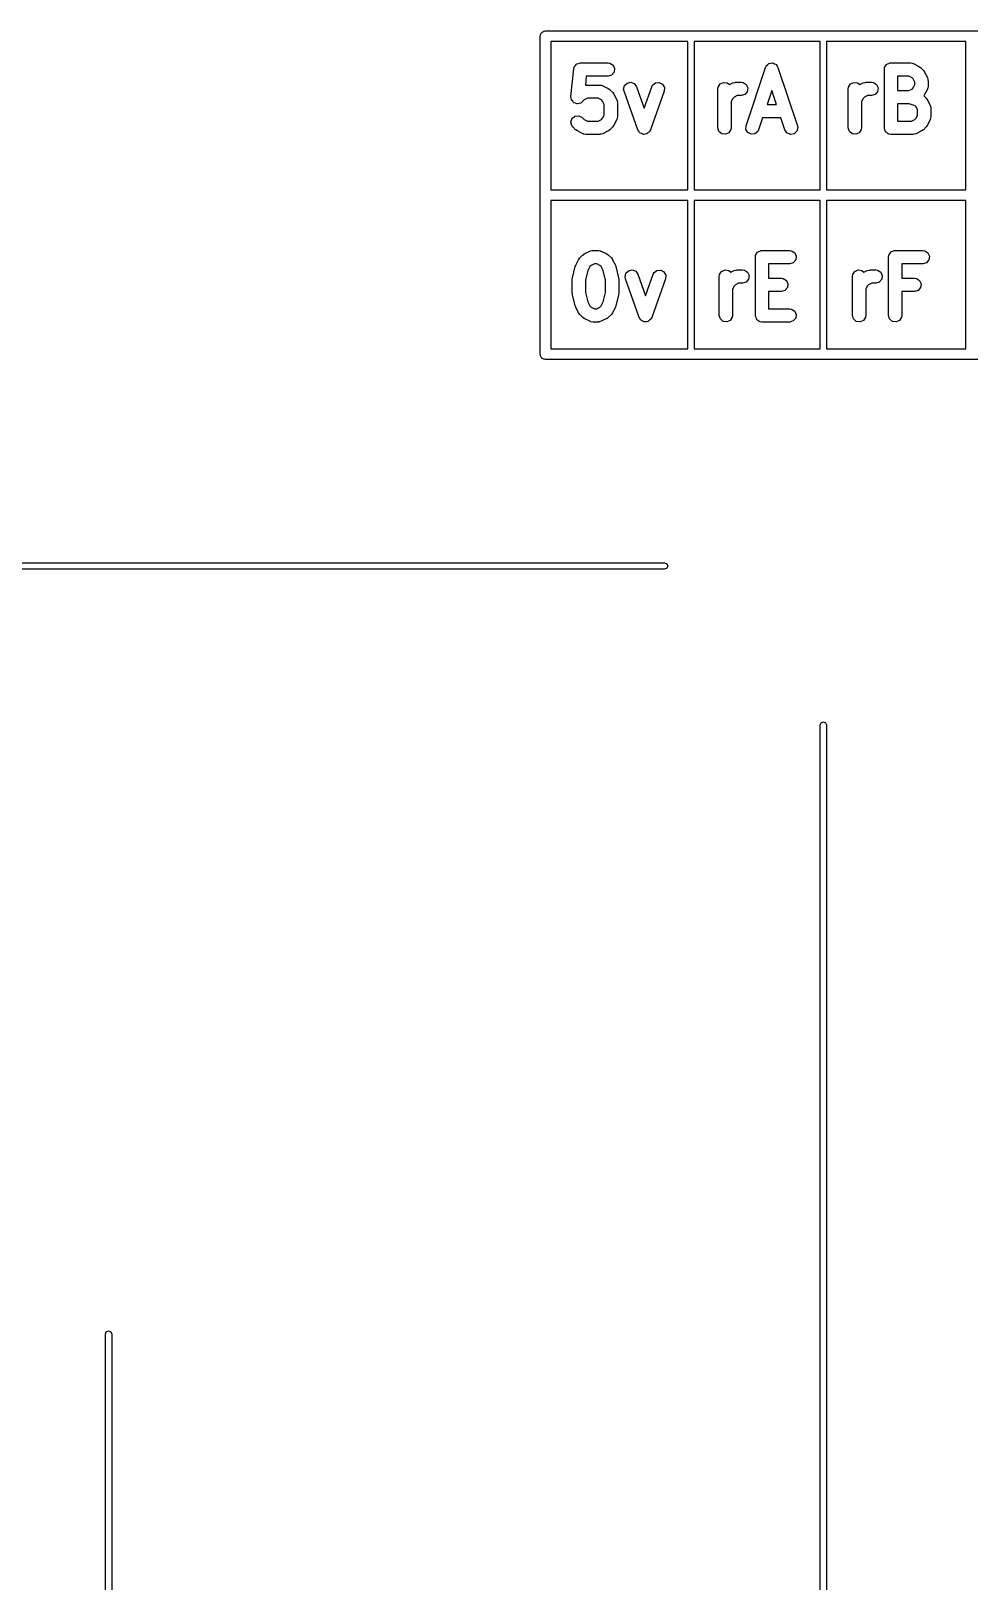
# Model space of a CAD drawing. Extents: x -3.77 to 3.77, y 0.07 to 7.77.
# Drawn here: x 0.375 to 1.073, y 6.254 to 7.406 of the extents above; entities that cross this region are included whole.
import ezdxf

# ---------------------------------------------------------------- set-up
doc = ezdxf.new("R2010")
doc.units = 0
doc.header["$MEASUREMENT"] = 0
doc.layers.add('BLACK', color=7, linetype='CONTINUOUS')

msp = doc.modelspace()

# ---------------------------------------------------------------- linework, layer by layer
at = {"layer": 'BLACK', "linetype": 'CONTINUOUS'}
for p, q in [((0.753937, 7.40157), (0.75413, 7.40217)), ((0.753937, 7.16535), (0.753937, 7.40157)), ((0.75413, 7.40279), (0.754496, 7.4033)), ((0.75413, 7.40217), (0.75413, 7.40279)), ((0.754496, 7.4033), (0.754689, 7.40389)), ((0.754689, 7.40389), (0.755193, 7.40426)), ((0.755193, 7.40426), (0.75556, 7.40476)), ((0.75556, 7.40476), (0.756153, 7.40495)), ((0.756153, 7.40495), (0.756657, 7.40532)), ((0.756657, 7.40532), (0.757281, 7.40532)), ((0.757281, 7.40532), (0.757874, 7.40551)), ((0.757874, 7.40551), (1.26969, 7.40551)), ((0.761811, 7.39764), (0.761811, 7.2874)), ((0.86378, 7.39764), (0.761811, 7.39764)), ((0.86378, 7.2874), (0.86378, 7.39764)), ((0.868504, 7.39764), (0.868504, 7.2874)), ((0.962205, 7.39764), (0.868504, 7.39764)), ((0.962205, 7.2874), (0.962205, 7.39764)), ((0.966929, 7.39764), (0.966929, 7.2874)), ((1.07047, 7.39764), (0.966929, 7.39764)), ((1.07047, 7.2874), (1.07047, 7.39764)), ((0.77688, 7.35677), (0.778943, 7.37739)), ((0.778943, 7.37739), (0.779283, 7.37877)), ((0.779283, 7.37877), (0.77935, 7.37885)), ((0.77935, 7.37885), (0.779365, 7.37895)), ((0.779365, 7.37895), (0.780208, 7.37993)), ((0.780208, 7.37993), (0.78101, 7.38093)), ((0.78101, 7.38093), (0.781111, 7.38097)), ((0.781111, 7.38097), (0.781181, 7.38105)), ((0.781181, 7.38105), (0.782415, 7.38141)), ((0.782415, 7.38141), (0.783634, 7.38182)), ((0.783634, 7.38182), (0.783738, 7.3818)), ((0.783738, 7.3818), (0.783839, 7.38183)), ((0.783839, 7.38183), (0.804462, 7.38183)), ((0.804462, 7.38183), (0.80586, 7.38162)), ((0.807121, 7.37276), (0.804462, 7.37198)), ((0.80586, 7.38162), (0.808187, 7.38012)), ((0.808937, 7.37486), (0.807121, 7.37276)), ((0.808187, 7.38012), (0.809334, 7.3776)), ((0.809334, 7.3776), (0.808937, 7.37486)), ((0.90703, 7.33515), (0.921466, 7.37846)), ((0.921466, 7.37846), (0.92186, 7.37925)), ((0.92186, 7.37925), (0.921906, 7.37942)), ((0.921906, 7.37942), (0.921986, 7.3795)), ((0.921986, 7.3795), (0.9221, 7.37972)), ((0.9221, 7.37972), (0.923047, 7.38048)), ((0.923047, 7.38048), (0.923936, 7.38131)), ((0.923936, 7.38131), (0.924118, 7.38134)), ((0.924118, 7.38134), (0.924262, 7.38146)), ((0.924262, 7.38146), (0.925468, 7.38158)), ((0.925468, 7.38158), (0.926663, 7.3818)), ((0.926663, 7.3818), (0.926833, 7.38173)), ((0.926833, 7.38173), (0.927017, 7.38175)), ((0.927017, 7.38175), (0.928101, 7.3812)), ((0.928101, 7.3812), (0.929222, 7.38074)), ((0.929222, 7.38074), (0.929328, 7.38058)), ((0.929328, 7.38058), (0.929493, 7.3805)), ((0.929493, 7.3805), (0.930111, 7.37946)), ((0.930111, 7.37946), (0.930803, 7.37846)), ((0.930803, 7.37846), (0.945239, 7.33515)), ((1.00989, 7.3769), (1.01009, 7.3783)), ((1.00989, 7.3336), (1.00989, 7.3769)), ((1.01009, 7.3783), (1.01028, 7.3786)), ((1.01028, 7.3786), (1.01034, 7.37895)), ((1.01034, 7.37895), (1.01102, 7.37975)), ((1.01102, 7.37975), (1.01159, 7.38063)), ((1.01159, 7.38063), (1.01192, 7.38078)), ((1.01192, 7.38078), (1.01215, 7.38105)), ((1.01215, 7.38105), (1.01316, 7.38134)), ((1.01316, 7.38134), (1.01412, 7.38178)), ((1.01412, 7.38178), (1.01447, 7.38173)), ((1.01447, 7.38173), (1.01481, 7.38183)), ((1.01481, 7.38183), (1.02925, 7.38183)), ((1.02925, 7.38183), (1.03064, 7.38162)), ((1.03064, 7.38162), (1.03101, 7.38138)), ((1.03101, 7.38138), (1.03145, 7.38131)), ((1.03145, 7.38131), (1.03557, 7.37924)), ((1.03557, 7.37924), (1.03673, 7.37844)), ((1.03673, 7.37844), (1.03678, 7.37836)), ((1.03678, 7.37836), (1.03685, 7.37832)), ((1.03685, 7.37832), (1.03891, 7.37626)), ((1.03891, 7.37626), (1.03976, 7.37513)), ((1.03976, 7.37513), (1.03978, 7.37504)), ((1.03978, 7.37504), (1.03983, 7.37498)), ((1.03983, 7.37498), (1.0419, 7.37086)), ((0.788293, 7.37198), (0.787617, 7.36523)), ((0.787617, 7.36523), (0.787964, 7.36533)), ((0.787964, 7.36533), (0.798275, 7.36533)), ((0.804462, 7.37198), (0.788293, 7.37198)), ((0.798275, 7.36533), (0.799673, 7.36513)), ((0.799673, 7.36513), (0.800043, 7.36489)), ((0.800043, 7.36489), (0.800476, 7.36481)), ((0.800476, 7.36481), (0.804601, 7.36275)), ((0.804601, 7.36275), (0.80576, 7.36194)), ((0.80576, 7.36194), (0.805804, 7.36187)), ((0.805804, 7.36187), (0.80588, 7.36182)), ((0.80588, 7.36182), (0.807942, 7.35976)), ((0.816046, 7.3622), (0.816679, 7.3649)), ((0.816325, 7.36081), (0.816046, 7.3622)), ((0.816679, 7.3649), (0.818668, 7.36682)), ((0.818668, 7.36682), (0.821384, 7.36737)), ((0.821384, 7.36737), (0.823966, 7.36637)), ((0.823966, 7.36637), (0.825594, 7.36412)), ((0.825594, 7.36412), (0.831271, 7.34823)), ((0.831271, 7.34823), (0.836948, 7.36412)), ((0.836948, 7.36412), (0.837609, 7.36537)), ((0.837609, 7.36537), (0.839807, 7.36706)), ((0.839807, 7.36706), (0.842568, 7.36729)), ((0.842568, 7.36729), (0.845017, 7.36599)), ((0.845017, 7.36599), (0.846377, 7.36358)), ((0.846377, 7.36358), (0.846217, 7.36081)), ((0.886155, 7.36247), (0.886358, 7.36387)), ((0.886155, 7.3336), (0.886155, 7.36247)), ((0.886358, 7.36387), (0.88786, 7.36619)), ((0.88786, 7.36619), (0.890383, 7.36734)), ((0.890383, 7.36734), (0.893125, 7.36694)), ((0.893125, 7.36694), (0.89464, 7.36563)), ((0.89464, 7.36563), (0.897124, 7.36687)), ((0.897124, 7.36687), (0.898465, 7.36731)), ((0.898465, 7.36731), (0.898903, 7.36727)), ((0.898903, 7.36727), (0.899325, 7.36739)), ((0.899325, 7.36739), (0.90345, 7.36739)), ((0.90345, 7.36739), (0.904847, 7.36719)), ((0.904847, 7.36719), (0.907175, 7.36568)), ((0.907175, 7.36568), (0.908322, 7.36316)), ((0.908322, 7.36316), (0.907924, 7.36042)), ((0.926134, 7.36134), (0.922651, 7.35089)), ((0.929618, 7.35089), (0.926134, 7.36134)), ((0.98308, 7.36247), (0.983283, 7.36387)), ((0.98308, 7.3336), (0.98308, 7.36247)), ((0.983283, 7.36387), (0.984786, 7.36619)), ((0.984786, 7.36619), (0.987308, 7.36734)), ((0.987308, 7.36734), (0.99005, 7.36694)), ((0.99005, 7.36694), (0.991565, 7.36563)), ((0.991565, 7.36563), (0.99405, 7.36687)), ((0.99405, 7.36687), (0.99539, 7.36731)), ((0.99539, 7.36731), (0.995828, 7.36727)), ((0.995828, 7.36727), (0.99625, 7.36739)), ((0.99625, 7.36739), (1.00037, 7.36739)), ((1.00037, 7.36739), (1.00177, 7.36719)), ((1.00177, 7.36719), (1.0041, 7.36568)), ((1.0041, 7.36568), (1.00525, 7.36316)), ((1.00525, 7.36316), (1.00485, 7.36042)), ((1.01973, 7.37198), (1.01973, 7.3612)), ((1.02808, 7.37198), (1.01973, 7.37198)), ((1.01973, 7.3612), (1.02808, 7.3612)), ((1.03046, 7.3708), (1.02808, 7.37198)), ((1.02808, 7.3612), (1.03046, 7.36239)), ((1.03139, 7.36987), (1.03046, 7.3708)), ((1.03046, 7.36239), (1.03139, 7.36332)), ((1.03257, 7.36749), (1.03139, 7.36987)), ((1.03139, 7.36332), (1.03257, 7.36569)), ((1.03257, 7.36569), (1.03257, 7.36749)), ((1.0419, 7.36233), (1.03983, 7.35821)), ((1.0419, 7.37086), (1.04234, 7.36952)), ((1.04198, 7.36276), (1.0419, 7.36233)), ((1.04221, 7.36313), (1.04198, 7.36276)), ((1.04242, 7.36453), (1.04221, 7.36313)), ((1.04234, 7.36952), (1.04229, 7.36908)), ((1.04229, 7.36908), (1.04242, 7.36866)), ((1.04242, 7.36866), (1.04242, 7.36453)), ((0.777086, 7.35568), (0.77688, 7.35677)), ((0.777165, 7.35457), (0.777086, 7.35568)), ((0.777338, 7.35433), (0.777165, 7.35457)), ((0.777392, 7.35405), (0.777338, 7.35433)), ((0.778156, 7.35324), (0.777392, 7.35405)), ((0.778822, 7.35235), (0.778156, 7.35324)), ((0.779094, 7.35224), (0.778822, 7.35235)), ((0.779294, 7.35203), (0.779094, 7.35224)), ((0.780374, 7.35177), (0.779294, 7.35203)), ((0.781417, 7.35137), (0.780374, 7.35177)), ((0.781701, 7.35144), (0.781417, 7.35137)), ((0.781982, 7.35137), (0.781701, 7.35144)), ((0.783037, 7.35172), (0.781982, 7.35137)), ((0.784125, 7.35196), (0.783037, 7.35172)), ((0.784457, 7.3522), (0.784125, 7.35196)), ((0.784606, 7.35226), (0.784457, 7.3522)), ((0.784726, 7.35241), (0.784606, 7.35226)), ((0.785257, 7.3528), (0.784726, 7.35241)), ((0.786755, 7.3543), (0.785257, 7.3528)), ((0.789126, 7.35549), (0.786755, 7.3543)), ((0.797113, 7.35549), (0.789126, 7.35549)), ((0.799485, 7.3543), (0.797113, 7.35549)), ((0.800417, 7.35337), (0.799485, 7.3543)), ((0.801603, 7.351), (0.800417, 7.35337)), ((0.801603, 7.34301), (0.801603, 7.351)), ((0.807942, 7.35976), (0.808787, 7.35863)), ((0.808787, 7.35863), (0.808805, 7.35855)), ((0.808805, 7.35855), (0.808864, 7.35848)), ((0.808864, 7.35848), (0.810926, 7.35436)), ((0.810926, 7.35436), (0.81137, 7.35302)), ((0.81137, 7.35302), (0.811321, 7.35258)), ((0.811321, 7.35258), (0.811445, 7.35216)), ((0.811445, 7.35216), (0.811445, 7.34185)), ((0.826636, 7.33194), (0.816325, 7.36081)), ((0.846217, 7.36081), (0.835906, 7.33194)), ((0.897183, 7.35543), (0.895997, 7.35306)), ((0.895997, 7.35306), (0.895997, 7.3336)), ((0.898116, 7.35636), (0.897183, 7.35543)), ((0.900487, 7.35755), (0.898116, 7.35636)), ((0.90345, 7.35755), (0.900487, 7.35755)), ((0.906108, 7.35833), (0.90345, 7.35755)), ((0.907924, 7.36042), (0.906108, 7.35833)), ((0.922651, 7.35089), (0.929618, 7.35089)), ((0.994108, 7.35543), (0.992923, 7.35306)), ((0.992923, 7.35306), (0.992923, 7.3336)), ((0.995041, 7.35636), (0.994108, 7.35543)), ((0.997412, 7.35755), (0.995041, 7.35636)), ((1.00037, 7.35755), (0.997412, 7.35755)), ((1.00303, 7.35833), (1.00037, 7.35755)), ((1.00485, 7.36042), (1.00303, 7.35833)), ((1.01973, 7.35136), (1.01973, 7.33852)), ((1.02845, 7.35136), (1.01973, 7.35136)), ((1.03277, 7.34992), (1.02845, 7.35136)), ((1.03345, 7.34924), (1.03277, 7.34992)), ((1.03983, 7.35821), (1.03925, 7.35736)), ((1.03925, 7.35736), (1.04098, 7.35564)), ((1.04098, 7.35564), (1.04182, 7.35451)), ((1.04182, 7.35451), (1.04184, 7.35442)), ((1.04184, 7.35442), (1.0419, 7.35436)), ((1.0419, 7.35436), (1.04396, 7.35023)), ((1.04396, 7.35023), (1.0444, 7.34889)), ((0.776869, 7.33808), (0.777842, 7.34068)), ((0.777452, 7.33537), (0.776869, 7.33808)), ((0.777842, 7.34068), (0.780062, 7.34233)), ((0.780062, 7.34233), (0.782826, 7.34253)), ((0.782826, 7.34253), (0.785257, 7.3412)), ((0.785257, 7.3412), (0.786755, 7.3397)), ((0.786755, 7.3397), (0.789126, 7.33852)), ((0.789126, 7.33852), (0.797113, 7.33852)), ((0.797113, 7.33852), (0.799485, 7.3397)), ((0.799485, 7.3397), (0.800417, 7.34064)), ((0.800417, 7.34064), (0.801603, 7.34301)), ((0.810926, 7.33965), (0.808864, 7.33552)), ((0.811004, 7.34008), (0.810926, 7.33965)), ((0.811243, 7.34045), (0.811004, 7.34008)), ((0.811445, 7.34185), (0.811243, 7.34045)), ((0.91937, 7.34105), (0.916367, 7.33204)), ((0.932898, 7.34105), (0.91937, 7.34105)), ((0.935901, 7.33204), (0.932898, 7.34105)), ((1.01973, 7.33852), (1.03015, 7.33852)), ((1.03015, 7.33852), (1.03252, 7.3397)), ((1.03252, 7.3397), (1.03345, 7.34064)), ((1.03464, 7.34687), (1.03345, 7.34924)), ((1.03345, 7.34064), (1.03464, 7.34301)), ((1.03464, 7.34301), (1.03464, 7.34687)), ((1.04396, 7.33965), (1.0419, 7.33552)), ((1.04404, 7.34008), (1.04396, 7.33965)), ((1.04428, 7.34045), (1.04404, 7.34008)), ((1.04448, 7.34185), (1.04428, 7.34045)), ((1.0444, 7.34889), (1.04435, 7.34846)), ((1.04435, 7.34846), (1.04448, 7.34803)), ((1.04448, 7.34803), (1.04448, 7.34185)), ((0.778297, 7.33424), (0.777452, 7.33537)), ((0.78036, 7.33218), (0.778297, 7.33424)), ((0.780435, 7.33214), (0.78036, 7.33218)), ((0.780479, 7.33206), (0.780435, 7.33214)), ((0.781639, 7.33126), (0.780479, 7.33206)), ((0.785763, 7.3292), (0.781639, 7.33126)), ((0.786196, 7.32912), (0.785763, 7.3292)), ((0.786566, 7.32888), (0.786196, 7.32912)), ((0.787964, 7.32868), (0.786566, 7.32888)), ((0.798275, 7.32868), (0.787964, 7.32868)), ((0.798698, 7.3288), (0.798275, 7.32868)), ((0.799135, 7.32875), (0.798698, 7.3288)), ((0.800476, 7.3292), (0.799135, 7.32875)), ((0.804601, 7.33126), (0.800476, 7.3292)), ((0.804664, 7.33132), (0.804601, 7.33126)), ((0.804748, 7.33134), (0.804664, 7.33132)), ((0.80588, 7.33218), (0.804748, 7.33134)), ((0.807942, 7.33424), (0.80588, 7.33218)), ((0.807983, 7.33432), (0.807942, 7.33424)), ((0.808057, 7.33436), (0.807983, 7.33432)), ((0.808864, 7.33552), (0.808057, 7.33436)), ((0.827291, 7.33104), (0.826636, 7.33194)), ((0.827837, 7.33007), (0.827291, 7.33104)), ((0.828094, 7.32994), (0.827837, 7.33007)), ((0.828265, 7.3297), (0.828094, 7.32994)), ((0.829302, 7.3293), (0.828265, 7.3297)), ((0.830285, 7.32878), (0.829302, 7.3293)), ((0.830575, 7.3288), (0.830285, 7.32878)), ((0.830847, 7.32869), (0.830575, 7.3288)), ((0.831938, 7.32891), (0.830847, 7.32869)), ((0.833046, 7.32901), (0.831938, 7.32891)), ((0.833277, 7.32918), (0.833046, 7.32901)), ((0.833563, 7.32924), (0.833277, 7.32918)), ((0.834362, 7.33002), (0.833563, 7.32924)), ((0.835245, 7.33069), (0.834362, 7.33002)), ((0.835439, 7.33106), (0.835245, 7.33069)), ((0.835552, 7.33117), (0.835439, 7.33106)), ((0.835596, 7.33136), (0.835552, 7.33117)), ((0.835906, 7.33194), (0.835596, 7.33136)), ((0.886935, 7.33094), (0.886155, 7.3336)), ((0.889027, 7.32912), (0.886935, 7.33094)), ((0.89177, 7.32873), (0.889027, 7.32912)), ((0.894292, 7.32987), (0.89177, 7.32873)), ((0.895795, 7.3322), (0.894292, 7.32987)), ((0.895997, 7.3336), (0.895795, 7.3322)), ((0.906929, 7.33239), (0.90703, 7.33515)), ((0.90834, 7.33), (0.906929, 7.33239)), ((0.910816, 7.32876), (0.90834, 7.33)), ((0.913571, 7.32905), (0.910816, 7.32876)), ((0.915733, 7.33078), (0.913571, 7.32905)), ((0.916367, 7.33204), (0.915733, 7.33078)), ((0.937482, 7.32977), (0.935901, 7.33204)), ((0.940041, 7.3287), (0.937482, 7.32977)), ((0.942768, 7.32919), (0.940041, 7.3287)), ((0.944799, 7.33108), (0.942768, 7.32919)), ((0.945488, 7.33376), (0.944799, 7.33108)), ((0.945239, 7.33515), (0.945488, 7.33376)), ((0.98386, 7.33094), (0.98308, 7.3336)), ((0.985953, 7.32912), (0.98386, 7.33094)), ((0.988695, 7.32873), (0.985953, 7.32912)), ((0.991217, 7.32987), (0.988695, 7.32873)), ((0.99272, 7.3322), (0.991217, 7.32987)), ((0.992923, 7.3336), (0.99272, 7.3322)), ((1.00999, 7.33326), (1.00989, 7.3336)), ((1.00994, 7.3329), (1.00999, 7.33326)), ((1.01037, 7.33195), (1.00994, 7.3329)), ((1.01067, 7.33094), (1.01037, 7.33195)), ((1.01094, 7.33071), (1.01067, 7.33094)), ((1.01109, 7.33038), (1.01094, 7.33071)), ((1.01197, 7.32981), (1.01109, 7.33038)), ((1.01276, 7.32912), (1.01197, 7.32981)), ((1.01311, 7.32907), (1.01276, 7.32912)), ((1.01341, 7.32888), (1.01311, 7.32907)), ((1.01481, 7.32868), (1.01341, 7.32888)), ((1.03131, 7.32868), (1.01481, 7.32868)), ((1.03173, 7.3288), (1.03131, 7.32868)), ((1.03217, 7.32875), (1.03173, 7.3288)), ((1.03351, 7.3292), (1.03217, 7.32875)), ((1.03763, 7.33126), (1.03351, 7.3292)), ((1.0377, 7.33132), (1.03763, 7.33126)), ((1.03778, 7.33134), (1.0377, 7.33132)), ((1.03891, 7.33218), (1.03778, 7.33134)), ((1.04098, 7.33424), (1.03891, 7.33218)), ((1.04102, 7.33432), (1.04098, 7.33424)), ((1.04109, 7.33436), (1.04102, 7.33432)), ((1.0419, 7.33552), (1.04109, 7.33436)), ((0.761811, 7.2874), (0.86378, 7.2874)), ((0.868504, 7.2874), (0.962205, 7.2874)), ((0.966929, 7.2874), (1.07047, 7.2874)), ((0.761811, 7.27953), (0.761811, 7.16929)), ((0.86378, 7.27953), (0.761811, 7.27953)), ((0.86378, 7.16929), (0.86378, 7.27953)), ((0.868504, 7.27953), (0.868504, 7.16929)), ((0.962205, 7.27953), (0.868504, 7.27953)), ((0.962205, 7.16929), (0.962205, 7.27953)), ((0.966929, 7.27953), (0.966929, 7.16929)), ((1.07047, 7.27953), (0.966929, 7.27953)), ((1.07047, 7.16929), (1.07047, 7.27953)), ((0.780469, 7.23141), (0.782531, 7.23553)), ((0.782531, 7.23553), (0.783338, 7.23669)), ((0.783338, 7.23669), (0.783412, 7.23674)), ((0.783412, 7.23674), (0.783453, 7.23681)), ((0.783453, 7.23681), (0.785515, 7.23887)), ((0.785515, 7.23887), (0.786647, 7.23972)), ((0.786647, 7.23972), (0.786731, 7.23974)), ((0.786731, 7.23974), (0.786794, 7.2398)), ((0.786794, 7.2398), (0.790919, 7.24186)), ((0.790919, 7.24186), (0.79226, 7.2423)), ((0.79226, 7.2423), (0.792697, 7.24225)), ((0.792697, 7.24225), (0.79312, 7.24238)), ((0.79312, 7.24238), (0.797244, 7.24238)), ((0.797244, 7.24238), (0.798642, 7.24217)), ((0.798642, 7.24217), (0.799012, 7.24194)), ((0.799012, 7.24194), (0.799445, 7.24186)), ((0.799445, 7.24186), (0.803569, 7.2398)), ((0.803569, 7.2398), (0.804729, 7.23899)), ((0.804729, 7.23899), (0.804773, 7.23891)), ((0.804773, 7.23891), (0.804848, 7.23887)), ((0.804848, 7.23887), (0.806911, 7.23681)), ((0.806911, 7.23681), (0.807756, 7.23568)), ((0.807756, 7.23568), (0.807774, 7.2356)), ((0.807774, 7.2356), (0.807832, 7.23553)), ((0.807832, 7.23553), (0.809895, 7.23141)), ((0.913995, 7.23746), (0.914198, 7.23885)), ((0.913995, 7.19415), (0.913995, 7.23746)), ((0.914198, 7.23885), (0.914391, 7.23915)), ((0.914391, 7.23915), (0.914442, 7.2395)), ((0.914442, 7.2395), (0.915131, 7.2403)), ((0.915131, 7.2403), (0.915701, 7.24118)), ((0.915701, 7.24118), (0.916025, 7.24133)), ((0.916025, 7.24133), (0.916258, 7.2416)), ((0.916258, 7.2416), (0.917266, 7.24189)), ((0.917266, 7.24189), (0.918223, 7.24233)), ((0.918223, 7.24233), (0.918575, 7.24228)), ((0.918575, 7.24228), (0.918916, 7.24238)), ((0.918916, 7.24238), (0.939539, 7.24238)), ((0.939539, 7.24238), (0.940936, 7.24217)), ((0.940936, 7.24217), (0.943264, 7.24067)), ((0.944013, 7.23541), (0.942197, 7.23331)), ((0.943264, 7.24067), (0.944411, 7.23815)), ((0.944411, 7.23815), (0.944013, 7.23541)), ((1.01298, 7.23746), (1.01319, 7.23885)), ((1.01298, 7.19415), (1.01298, 7.23746)), ((1.01319, 7.23885), (1.01338, 7.23915)), ((1.01338, 7.23915), (1.01343, 7.2395)), ((1.01343, 7.2395), (1.01412, 7.2403)), ((1.01412, 7.2403), (1.01469, 7.24118)), ((1.01469, 7.24118), (1.01501, 7.24133)), ((1.01501, 7.24133), (1.01525, 7.2416)), ((1.01525, 7.2416), (1.01625, 7.24189)), ((1.01625, 7.24189), (1.01721, 7.24233)), ((1.01721, 7.24233), (1.01756, 7.24228)), ((1.01756, 7.24228), (1.0179, 7.24238)), ((1.0179, 7.24238), (1.03853, 7.24238)), ((1.03853, 7.24238), (1.03992, 7.24217)), ((1.03992, 7.24217), (1.04225, 7.24067)), ((1.043, 7.23541), (1.04119, 7.23331)), ((1.04225, 7.24067), (1.0434, 7.23815)), ((1.0434, 7.23815), (1.043, 7.23541)), ((0.778034, 7.22215), (0.780096, 7.2304)), ((0.780096, 7.2304), (0.780437, 7.23123)), ((0.780437, 7.23123), (0.780469, 7.23141)), ((0.789514, 7.22749), (0.78773, 7.22035)), ((0.790977, 7.23042), (0.789514, 7.22749)), ((0.79191, 7.23135), (0.790977, 7.23042)), ((0.794281, 7.23253), (0.79191, 7.23135)), ((0.796082, 7.23253), (0.794281, 7.23253)), ((0.798453, 7.23135), (0.796082, 7.23253)), ((0.799386, 7.23042), (0.798453, 7.23135)), ((0.80085, 7.22749), (0.799386, 7.23042)), ((0.802634, 7.22035), (0.80085, 7.22749)), ((0.809895, 7.23141), (0.810177, 7.23055)), ((0.810177, 7.23055), (0.810267, 7.2304)), ((0.810267, 7.2304), (0.81233, 7.22215)), ((0.817077, 7.22275), (0.81771, 7.22545)), ((0.817356, 7.22137), (0.817077, 7.22275)), ((0.81771, 7.22545), (0.819699, 7.22738)), ((0.819699, 7.22738), (0.822415, 7.22792)), ((0.822415, 7.22792), (0.824997, 7.22692)), ((0.824997, 7.22692), (0.826626, 7.22468)), ((0.826626, 7.22468), (0.832302, 7.20878)), ((0.832302, 7.20878), (0.837979, 7.22468)), ((0.837979, 7.22468), (0.83864, 7.22592)), ((0.83864, 7.22592), (0.840838, 7.22761)), ((0.840838, 7.22761), (0.843599, 7.22784)), ((0.843599, 7.22784), (0.846048, 7.22655)), ((0.846048, 7.22655), (0.847408, 7.22413)), ((0.847408, 7.22413), (0.847248, 7.22137)), ((0.887186, 7.22302), (0.887389, 7.22442)), ((0.887186, 7.19415), (0.887186, 7.22302)), ((0.887389, 7.22442), (0.888892, 7.22675)), ((0.888892, 7.22675), (0.891414, 7.22789)), ((0.891414, 7.22789), (0.894156, 7.22749)), ((0.894156, 7.22749), (0.895671, 7.22618)), ((0.895671, 7.22618), (0.898155, 7.22742)), ((0.898155, 7.22742), (0.899496, 7.22787)), ((0.899496, 7.22787), (0.899934, 7.22782)), ((0.899934, 7.22782), (0.900356, 7.22794)), ((0.900356, 7.22794), (0.904481, 7.22794)), ((0.904481, 7.22794), (0.905878, 7.22774)), ((0.905878, 7.22774), (0.908206, 7.22624)), ((0.908206, 7.22624), (0.909353, 7.22371)), ((0.909353, 7.22371), (0.908955, 7.22097)), ((0.939539, 7.23253), (0.923838, 7.23253)), ((0.923838, 7.23253), (0.923838, 7.22175)), ((0.942197, 7.23331), (0.939539, 7.23253)), ((0.986174, 7.22302), (0.986376, 7.22442)), ((0.986174, 7.19415), (0.986174, 7.22302)), ((0.986376, 7.22442), (0.987879, 7.22675)), ((0.987879, 7.22675), (0.990401, 7.22789)), ((0.990401, 7.22789), (0.993143, 7.22749)), ((0.993143, 7.22749), (0.994659, 7.22618)), ((0.994659, 7.22618), (0.997143, 7.22742)), ((0.997143, 7.22742), (0.998484, 7.22787)), ((0.998484, 7.22787), (0.998921, 7.22782)), ((0.998921, 7.22782), (0.999344, 7.22794)), ((0.999344, 7.22794), (1.00347, 7.22794)), ((1.00347, 7.22794), (1.00487, 7.22774)), ((1.00487, 7.22774), (1.00719, 7.22624)), ((1.00719, 7.22624), (1.00834, 7.22371)), ((1.00834, 7.22371), (1.00794, 7.22097)), ((1.03853, 7.23253), (1.02283, 7.23253)), ((1.02283, 7.23253), (1.02283, 7.22175)), ((1.04119, 7.23331), (1.03853, 7.23253)), ((0.777887, 7.22096), (0.77804, 7.22201)), ((0.777887, 7.21065), (0.777887, 7.22096)), ((0.77804, 7.22201), (0.778034, 7.22215)), ((0.78773, 7.22035), (0.78773, 7.21125)), ((0.78773, 7.21125), (0.789514, 7.20412)), ((0.80085, 7.20412), (0.802634, 7.21125)), ((0.802634, 7.21125), (0.802634, 7.22035)), ((0.81233, 7.22215), (0.812437, 7.22109)), ((0.812437, 7.22109), (0.812477, 7.22096)), ((0.812477, 7.22096), (0.812477, 7.21065)), ((0.827668, 7.19249), (0.817356, 7.22137)), ((0.847248, 7.22137), (0.836937, 7.19249)), ((0.898214, 7.21598), (0.897028, 7.21361)), ((0.897028, 7.21361), (0.897028, 7.19415)), ((0.899147, 7.21691), (0.898214, 7.21598)), ((0.901518, 7.2181), (0.899147, 7.21691)), ((0.904481, 7.2181), (0.901518, 7.2181)), ((0.907139, 7.21888), (0.904481, 7.2181)), ((0.908955, 7.22097), (0.907139, 7.21888)), ((0.923838, 7.22175), (0.933352, 7.22175)), ((0.933352, 7.21191), (0.923838, 7.21191)), ((0.923838, 7.21191), (0.923838, 7.19907)), ((0.933352, 7.22175), (0.93475, 7.22155)), ((0.936011, 7.21269), (0.933352, 7.21191)), ((0.93475, 7.22155), (0.937077, 7.22005)), ((0.937827, 7.21478), (0.936011, 7.21269)), ((0.937077, 7.22005), (0.938224, 7.21753)), ((0.938224, 7.21753), (0.937827, 7.21478)), ((0.997202, 7.21598), (0.996016, 7.21361)), ((0.996016, 7.21361), (0.996016, 7.19415)), ((0.998134, 7.21691), (0.997202, 7.21598)), ((1.00051, 7.2181), (0.998134, 7.21691)), ((1.00347, 7.2181), (1.00051, 7.2181)), ((1.00613, 7.21888), (1.00347, 7.2181)), ((1.00794, 7.22097), (1.00613, 7.21888)), ((1.02283, 7.22175), (1.03234, 7.22175)), ((1.03234, 7.21191), (1.02283, 7.21191)), ((1.02283, 7.21191), (1.02283, 7.19415)), ((1.03234, 7.22175), (1.03374, 7.22155)), ((1.035, 7.21269), (1.03234, 7.21191)), ((1.03374, 7.22155), (1.03607, 7.22005)), ((1.03681, 7.21478), (1.035, 7.21269)), ((1.03607, 7.22005), (1.03721, 7.21753)), ((1.03721, 7.21753), (1.03681, 7.21478)), ((0.777927, 7.21051), (0.777887, 7.21065)), ((0.778034, 7.20945), (0.777927, 7.21051)), ((0.780096, 7.2012), (0.778034, 7.20945)), ((0.780186, 7.20105), (0.780096, 7.2012)), ((0.780469, 7.2002), (0.780186, 7.20105)), ((0.782531, 7.19607), (0.780469, 7.2002)), ((0.789514, 7.20412), (0.790977, 7.20119)), ((0.790977, 7.20119), (0.79191, 7.20026)), ((0.79191, 7.20026), (0.794281, 7.19907)), ((0.796082, 7.19907), (0.798453, 7.20026)), ((0.798453, 7.20026), (0.799386, 7.20119)), ((0.799386, 7.20119), (0.80085, 7.20412)), ((0.809895, 7.2002), (0.807832, 7.19607)), ((0.809926, 7.20037), (0.809895, 7.2002)), ((0.810267, 7.2012), (0.809926, 7.20037)), ((0.81233, 7.20945), (0.810267, 7.2012)), ((0.812477, 7.21065), (0.812324, 7.20959)), ((0.812324, 7.20959), (0.81233, 7.20945)), ((0.78259, 7.19601), (0.782531, 7.19607)), ((0.782608, 7.19593), (0.78259, 7.19601)), ((0.783453, 7.19479), (0.782608, 7.19593)), ((0.785515, 7.19273), (0.783453, 7.19479)), ((0.785591, 7.19269), (0.785515, 7.19273)), ((0.785635, 7.19262), (0.785591, 7.19269)), ((0.786794, 7.19181), (0.785635, 7.19262)), ((0.790919, 7.18975), (0.786794, 7.19181)), ((0.791352, 7.18967), (0.790919, 7.18975)), ((0.791722, 7.18943), (0.791352, 7.18967)), ((0.79312, 7.18923), (0.791722, 7.18943)), ((0.797244, 7.18923), (0.79312, 7.18923)), ((0.794281, 7.19907), (0.796082, 7.19907)), ((0.797667, 7.18935), (0.797244, 7.18923)), ((0.798104, 7.1893), (0.797667, 7.18935)), ((0.799445, 7.18975), (0.798104, 7.1893)), ((0.803569, 7.19181), (0.799445, 7.18975)), ((0.803633, 7.19187), (0.803569, 7.19181)), ((0.803717, 7.19189), (0.803633, 7.19187)), ((0.804848, 7.19273), (0.803717, 7.19189)), ((0.806911, 7.19479), (0.804848, 7.19273)), ((0.806952, 7.19487), (0.806911, 7.19479)), ((0.807026, 7.19491), (0.806952, 7.19487)), ((0.807832, 7.19607), (0.807026, 7.19491)), ((0.828322, 7.19159), (0.827668, 7.19249)), ((0.828868, 7.19062), (0.828322, 7.19159)), ((0.829125, 7.19049), (0.828868, 7.19062)), ((0.829296, 7.19025), (0.829125, 7.19049)), ((0.830333, 7.18985), (0.829296, 7.19025)), ((0.831317, 7.18933), (0.830333, 7.18985)), ((0.831607, 7.18935), (0.831317, 7.18933)), ((0.831878, 7.18925), (0.831607, 7.18935)), ((0.832969, 7.18947), (0.831878, 7.18925)), ((0.834078, 7.18956), (0.832969, 7.18947)), ((0.834309, 7.18974), (0.834078, 7.18956)), ((0.834594, 7.18979), (0.834309, 7.18974)), ((0.835393, 7.19057), (0.834594, 7.18979)), ((0.836276, 7.19125), (0.835393, 7.19057)), ((0.83647, 7.19161), (0.836276, 7.19125)), ((0.836584, 7.19172), (0.83647, 7.19161)), ((0.836627, 7.19191), (0.836584, 7.19172)), ((0.836937, 7.19249), (0.836627, 7.19191)), ((0.887966, 7.19149), (0.887186, 7.19415)), ((0.890059, 7.18967), (0.887966, 7.19149)), ((0.892801, 7.18928), (0.890059, 7.18967)), ((0.895323, 7.19042), (0.892801, 7.18928)), ((0.896826, 7.19275), (0.895323, 7.19042)), ((0.897028, 7.19415), (0.896826, 7.19275)), ((0.914095, 7.19381), (0.913995, 7.19415)), ((0.914044, 7.19346), (0.914095, 7.19381)), ((0.914479, 7.1925), (0.914044, 7.19346)), ((0.914775, 7.19149), (0.914479, 7.1925)), ((0.915044, 7.19126), (0.914775, 7.19149)), ((0.915191, 7.19093), (0.915044, 7.19126)), ((0.916074, 7.19036), (0.915191, 7.19093)), ((0.916868, 7.18967), (0.916074, 7.19036)), ((0.91722, 7.18962), (0.916868, 7.18967)), ((0.917519, 7.18943), (0.91722, 7.18962)), ((0.918916, 7.18923), (0.917519, 7.18943)), ((0.939539, 7.18923), (0.918916, 7.18923)), ((0.923838, 7.19907), (0.939539, 7.19907)), ((0.939539, 7.19907), (0.940936, 7.19887)), ((0.942197, 7.19001), (0.939539, 7.18923)), ((0.940936, 7.19887), (0.943264, 7.19736)), ((0.944013, 7.1921), (0.942197, 7.19001)), ((0.943264, 7.19736), (0.944411, 7.19484)), ((0.944411, 7.19484), (0.944013, 7.1921)), ((0.986954, 7.19149), (0.986174, 7.19415)), ((0.989046, 7.18967), (0.986954, 7.19149)), ((0.991788, 7.18928), (0.989046, 7.18967)), ((0.994311, 7.19042), (0.991788, 7.18928)), ((0.995813, 7.19275), (0.994311, 7.19042)), ((0.996016, 7.19415), (0.995813, 7.19275)), ((1.01376, 7.19149), (1.01298, 7.19415)), ((1.01586, 7.18967), (1.01376, 7.19149)), ((1.0186, 7.18928), (1.01586, 7.18967)), ((1.02112, 7.19042), (1.0186, 7.18928)), ((1.02262, 7.19275), (1.02112, 7.19042)), ((1.02283, 7.19415), (1.02262, 7.19275)), ((0.75413, 7.16476), (0.753937, 7.16535)), ((0.761811, 7.16929), (0.86378, 7.16929)), ((0.868504, 7.16929), (0.962205, 7.16929)), ((0.966929, 7.16929), (1.07047, 7.16929)), ((0.75413, 7.16414), (0.75413, 7.16476)), ((0.754496, 7.16363), (0.75413, 7.16414)), ((0.754689, 7.16304), (0.754496, 7.16363)), ((0.755193, 7.16267), (0.754689, 7.16304)), ((0.75556, 7.16217), (0.755193, 7.16267)), ((0.756153, 7.16198), (0.75556, 7.16217)), ((0.756657, 7.16161), (0.756153, 7.16198)), ((0.757281, 7.16161), (0.756657, 7.16161)), ((0.757874, 7.16142), (0.757281, 7.16161)), ((1.26969, 7.16142), (0.757874, 7.16142)), ((-0.846457, 7.01024), (0.846457, 7.01024)), ((0.846457, 7.00551), (-0.846457, 7.00551)), ((0.846457, 7.01024), (0.848127, 7.00954)), ((0.848127, 7.0062), (0.846457, 7.00551)), ((0.848127, 7.00954), (0.848819, 7.00787)), ((0.848819, 7.00787), (0.848127, 7.0062)), ((0.962205, 6.88976), (0.962897, 6.89143)), ((0.962205, 4.84252), (0.962205, 6.88976)), ((0.962897, 6.89143), (0.964567, 6.89213)), ((0.964567, 6.89213), (0.966237, 6.89143)), ((0.966237, 6.89143), (0.966929, 6.88976)), ((0.966929, 6.88976), (0.966929, 4.84252)), ((0.430709, 6.43701), (0.431401, 6.43868)), ((0.430709, 5.11811), (0.430709, 6.43701)), ((0.431401, 6.43868), (0.433071, 6.43937)), ((0.433071, 6.43937), (0.434741, 6.43868)), ((0.434741, 6.43868), (0.435433, 6.43701)), ((0.435433, 6.43701), (0.435433, 5.11811))]:
    msp.add_line(p, q, dxfattribs=at)

doc.saveas('drawing.dxf')
